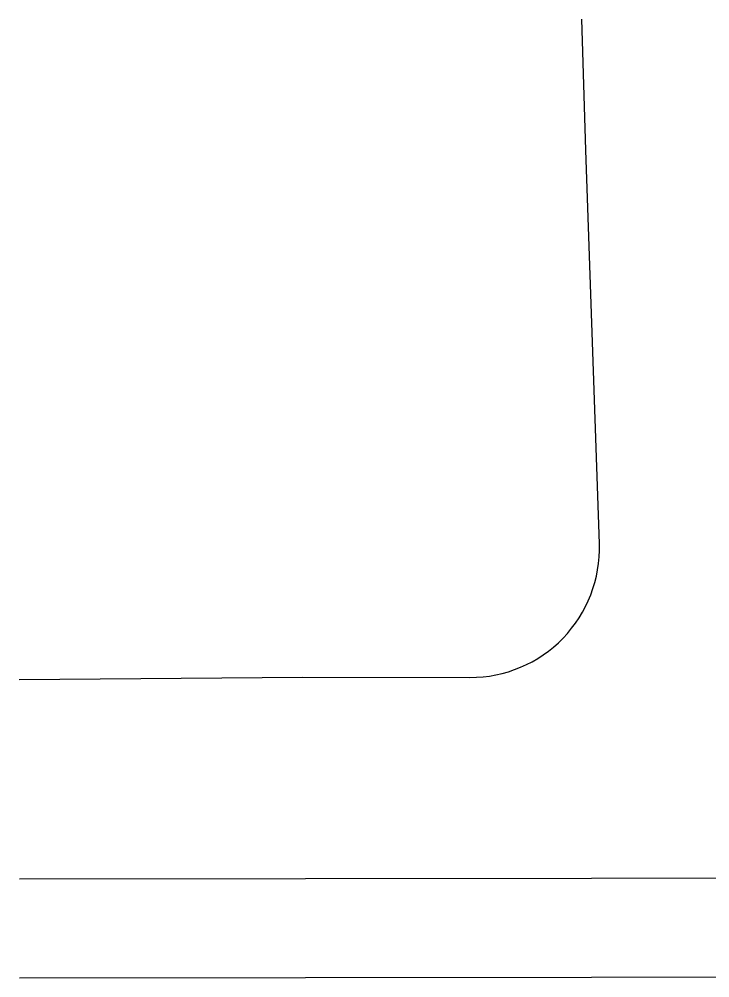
# Model space of a CAD drawing. Header units: metres. Extents: x -133 to 570, y -18 to 184.
# Drawn here: x -132.86 to -108.81, y -17.96 to 15.43 of the extents above; entities that cross this region are included whole.
import ezdxf

# ---------------------------------------------------------------- set-up
doc = ezdxf.new("R2010")
doc.units = ezdxf.units.M
doc.layers.add('ARQ-ALV ACAB', color=4, linetype='Continuous')
doc.layers.add('terreno + circ vert$0$ARQ-AUX1', color=1, linetype='Continuous')

# ---------------------------------------------------------------- blocks, each defined once
blk = doc.blocks.new('terreno + circ vert')
at = {"layer": 'terreno + circ vert$0$ARQ-AUX1'}
blk.add_lwpolyline([(-132.8647, -7.5685), (-122.9867, -7.4855), (-117.1636, -7.4976, 0.4248522), (-112.6568, -2.8442), (-113.1245, 10.8662), (-113.2611, 15.4321)], format="xyb", dxfattribs=at)
for points in [[(-132.8558, -14.5091), (76.3731, -14.2627)], [(-132.8514, -17.9591), (76.3775, -17.7127)]]:
    blk.add_lwpolyline(points, dxfattribs=at)

msp = doc.modelspace()

# ---------------------------------------------------------------- block references
at = {"layer": 'ARQ-ALV ACAB'}
for p in [(0, 0), (0, 0, 0)]:
    msp.add_blockref('terreno + circ vert', p, dxfattribs=at)

doc.saveas('drawing.dxf')
